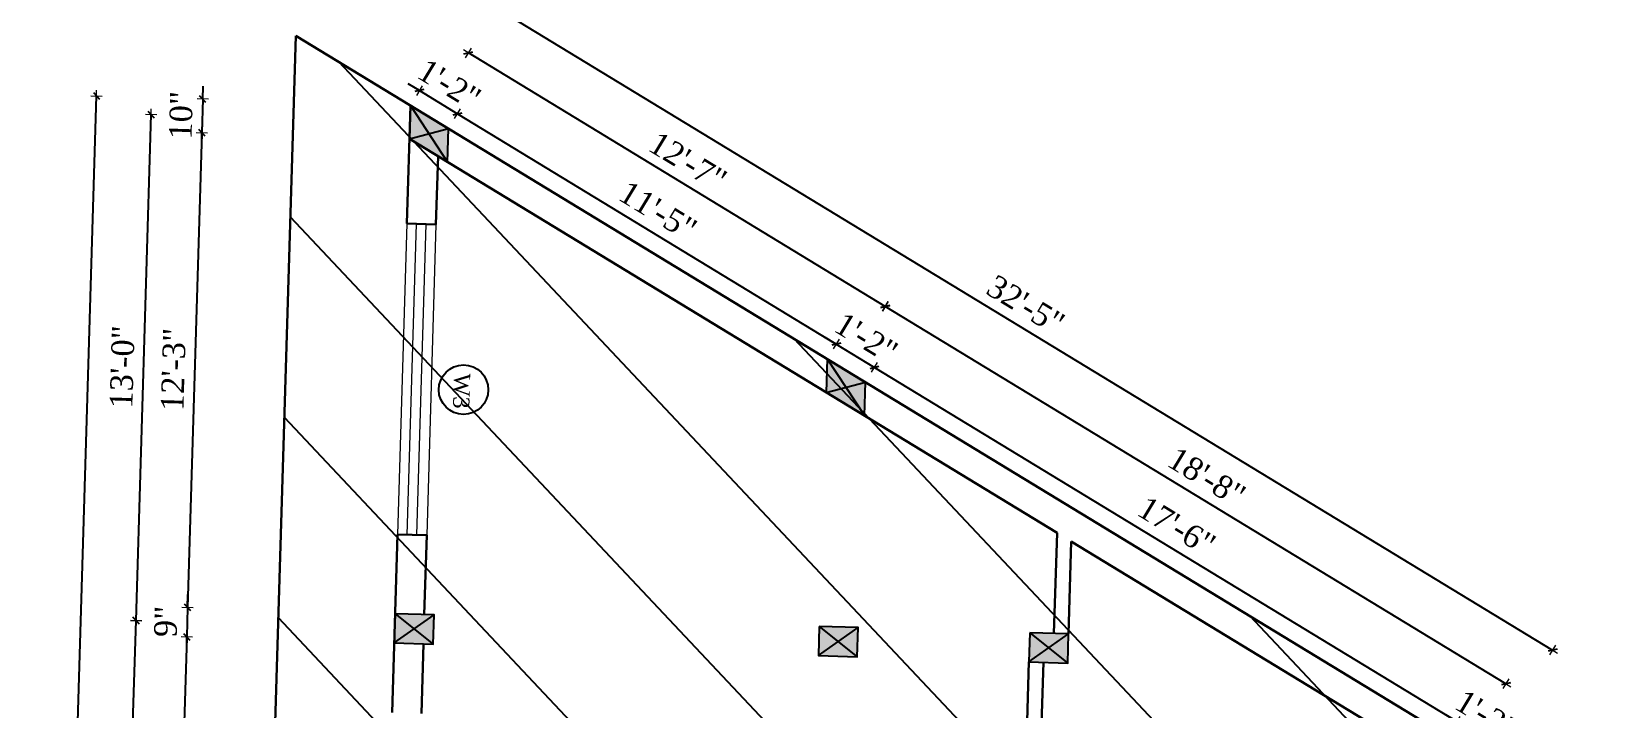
# Model space of a CAD drawing. Header units: inches. Extents: x 4069 to 291496, y -47643 to 12535.
# Drawn here: x 145268.9 to 145753.4, y -18205.9 to -17996.8 of the extents above; entities that cross this region are included whole.
import ezdxf

# ---------------------------------------------------------------- set-up
doc = ezdxf.new("R2010")
doc.units = ezdxf.units.IN
doc.header["$LTSCALE"] = 5
doc.header["$MEASUREMENT"] = 0
for name, color, linetype, lineweight in [('A-WALL', 7, 'Continuous', 9), ('Dimension', 7, 'Continuous', 18), ('Dw', 2, 'Continuous', 18)]:
    doc.layers.add(name, color=color, linetype=linetype, lineweight=lineweight)
doc.layers.add('dim line', color=7, linetype='Continuous', lineweight=15, true_color=0xfab2b2)
doc.layers.add('TEXT', color=6, linetype='Continuous')
doc.layers.add('WALL', color=7, linetype='Continuous')
doc.styles.add('ordinary', font='times.ttf')
doc.dimstyles.new('Copy of 96', dxfattribs={"dimtxt": 7, "dimasz": 4, "dimexe": 0.5, "dimexo": 0.5, "dimgap": 3, "dimtad": 1, "dimdec": 1, "dimzin": 11, "dimdsep": 46, "dimlunit": 4, "dimtxsty": 'ordinary', "dimblk": 'OBLIQUE', "dimcen": 0.09, "dimse1": 1, "dimse2": 1, "dimclrt": 6, "dimazin": 0, "dimtfac": 1, "dimtdec": 1, "dimtix": 1, "dimtmove": 2, "dimatfit": 3, "dimldrblk": 'leader', "dimfxl": 0.5, "dimfxlon": 1, "dimtolj": 1, "dimtzin": 0, "dimarcsym": 0})

# ---------------------------------------------------------------- blocks, each defined once
blk = doc.blocks.new('c2a')
at = {"color": 1, "ltscale": 5}
for p, q in [((18091.63, 4625.76), (18084.82, 4613.76)), ((18101.98, 4625.76), (18091.63, 4625.76)), ((18095.17, 4613.76), (18101.98, 4625.76)), ((18084.82, 4613.76), (18095.17, 4613.76))]:
    blk.add_line(p, q, dxfattribs=at)
blk = doc.blocks.new('oblique')
at = {"color": 0, "lineweight": -2}
blk.add_line((0.25, 0.25), (-0.25, -0.25), dxfattribs=at)
at = {"layer": 'dim line', "lineweight": 9}
for p, q in [((-0.4375, 0), (0.4375, 0)), ((0, 0.4375), (0, -0.4375))]:
    blk.add_line(p, q, dxfattribs=at)
blk = doc.blocks.new('*D4773')
at = {"layer": 'A-WALL', "color": 0, "lineweight": -2, "ltscale": 50, "transparency": 16777216}
blk.add_line((145296.73, -18328.63), (145301.21, -18178.7), dxfattribs=at)
at = {"layer": 'Defpoints', "color": 0, "ltscale": 50, "transparency": 16777216}
for p in [(145301.21, -18178.7), (145381.1, -18181.08), (145376.62, -18331.01)]:
    blk.add_point(p, dxfattribs=at)
at = {"layer": 'A-WALL', "color": 0, "lineweight": -2, "ltscale": 50, "transparency": 16777216, "xscale": 4, "yscale": 4, "zscale": 4}
for p, rotation in [((145301.21, -18178.7), 88.28998542889823), ((145296.73, -18328.63), 268.2899854288982)]:
    blk.add_blockref('oblique', p, dxfattribs=dict(at, rotation=rotation))
at = {"layer": 'A-WALL', "color": 6, "ltscale": 50, "transparency": 16777216, "insert": (145292.41, -18253.47), "char_height": 7, "attachment_point": 5, "rotation": 88.29, "style": 'ordinary'}
blk.add_mtext('\\A1;12\'-6"', dxfattribs=at)
blk = doc.blocks.new('_OBLIQUE')
at = {"color": 0, "linetype": 'ByBlock'}
blk.add_line((-0.5, -0.5), (0.5, 0.5), dxfattribs=at)
blk = doc.blocks.new('leader')
at = {"layer": 'Dimension'}
for p, q in [((0, -4.33), (0, 4.33)), ((-4.42, 0), (4.42, 0))]:
    blk.add_line(p, q, dxfattribs=at)
blk = doc.blocks.new('*D4774')
at = {"layer": 'A-WALL', "color": 0, "lineweight": -2, "ltscale": 50, "transparency": 16777216}
blk.add_line((145301.21, -18178.7), (145305.87, -18022.44), dxfattribs=at)
at = {"layer": 'Defpoints', "color": 0, "ltscale": 50, "transparency": 16777216}
for p in [(145305.87, -18022.44), (145385.77, -18024.83), (145381.1, -18181.08)]:
    blk.add_point(p, dxfattribs=at)
at = {"layer": 'A-WALL', "color": 0, "lineweight": -2, "ltscale": 50, "transparency": 16777216, "xscale": 4, "yscale": 4, "zscale": 4}
for p, rotation in [((145305.87, -18022.44), 88.28998542889823), ((145301.21, -18178.7), 268.2899854288982)]:
    blk.add_blockref('oblique', p, dxfattribs=dict(at, rotation=rotation))
at = {"layer": 'A-WALL', "color": 6, "ltscale": 50, "transparency": 16777216, "insert": (145296.98, -18100.37), "char_height": 7, "attachment_point": 5, "rotation": 88.29, "style": 'ordinary'}
blk.add_mtext('\\A1;13\'-0"', dxfattribs=at)
blk = doc.blocks.new('*D4775')
at = {"layer": 'A-WALL', "color": 0, "lineweight": -2, "ltscale": 50, "transparency": 16777216}
blk.add_line((145271.91, -18589.5), (145289.01, -18016.76), dxfattribs=at)
at = {"layer": 'Defpoints', "color": 0, "ltscale": 50, "transparency": 16777216}
for p in [(145289.01, -18016.76), (145385.92, -18019.65), (145368.82, -18592.4)]:
    blk.add_point(p, dxfattribs=at)
at = {"layer": 'A-WALL', "color": 0, "lineweight": -2, "ltscale": 50, "transparency": 16777216, "xscale": 4, "yscale": 4, "zscale": 4}
for p, rotation in [((145289.01, -18016.76), 88.28998542889823), ((145271.91, -18589.5), 268.2899854288982)]:
    blk.add_blockref('oblique', p, dxfattribs=dict(at, rotation=rotation))
at = {"layer": 'A-WALL', "color": 6, "ltscale": 50, "transparency": 16777216, "insert": (145273.89, -18302.94), "char_height": 7, "attachment_point": 5, "rotation": 88.29, "style": 'ordinary'}
blk.add_mtext('\\A1;47\'-9"', dxfattribs=at)
blk = doc.blocks.new('*D4743')
at = {"layer": 'A-WALL', "color": 0, "lineweight": -2, "ltscale": 50, "transparency": 16777216}
for p, q in [((145388.69, -18015.09), (145385.28, -18013.01)), ((145388.69, -18015.09), (145400.49, -18022.26)), ((145400.49, -18022.26), (145403.9, -18024.34))]:
    blk.add_line(p, q, dxfattribs=at)
at = {"layer": 'Defpoints', "color": 0, "ltscale": 50, "transparency": 16777216}
for p in [(145385.92, -18019.65), (145400.49, -18022.26), (145397.71, -18026.82)]:
    blk.add_point(p, dxfattribs=at)
at = {"layer": 'A-WALL', "color": 0, "lineweight": -2, "ltscale": 50, "transparency": 16777216, "xscale": 4, "yscale": 4, "zscale": 4}
for p, rotation in [((145388.69, -18015.09), 328.7014709223851), ((145400.49, -18022.26), 148.7014709223851)]:
    blk.add_blockref('oblique', p, dxfattribs=dict(at, rotation=rotation))
at = {"layer": 'A-WALL', "color": 6, "ltscale": 50, "transparency": 16777216, "insert": (145397.97, -18013.12), "char_height": 7, "attachment_point": 5, "rotation": 328.7015, "style": 'ordinary'}
blk.add_mtext('\\A1;1\'-2"', dxfattribs=at)
blk = doc.blocks.new('*D4744')
at = {"layer": 'A-WALL', "color": 0, "lineweight": -2, "ltscale": 50, "transparency": 16777216}
blk.add_line((145400.49, -18022.26), (145517.42, -18093.35), dxfattribs=at)
at = {"layer": 'Defpoints', "color": 0, "ltscale": 50, "transparency": 16777216}
for p in [(145397.71, -18026.82), (145517.42, -18093.35), (145514.64, -18097.91)]:
    blk.add_point(p, dxfattribs=at)
at = {"layer": 'A-WALL', "color": 0, "lineweight": -2, "ltscale": 50, "transparency": 16777216, "xscale": 4, "yscale": 4, "zscale": 4}
for p, rotation in [((145400.49, -18022.26), 148.7014709242149), ((145517.42, -18093.35), 328.701470924215)]:
    blk.add_blockref('oblique', p, dxfattribs=dict(at, rotation=rotation))
at = {"layer": 'A-WALL', "color": 6, "ltscale": 50, "transparency": 16777216, "insert": (145462.36, -18052.2), "char_height": 7, "attachment_point": 5, "rotation": 328.7015, "style": 'ordinary'}
blk.add_mtext('\\A1;11\'-5"', dxfattribs=at)
blk = doc.blocks.new('*D4745')
at = {"layer": 'A-WALL', "color": 0, "lineweight": -2, "ltscale": 50, "transparency": 16777216}
for p, q in [((145517.42, -18093.35), (145514, -18091.27)), ((145517.42, -18093.35), (145529.21, -18100.52)), ((145529.21, -18100.52), (145532.63, -18102.59))]:
    blk.add_line(p, q, dxfattribs=at)
at = {"layer": 'Defpoints', "color": 0, "ltscale": 50, "transparency": 16777216}
for p in [(145514.64, -18097.91), (145529.21, -18100.52), (145526.43, -18105.08)]:
    blk.add_point(p, dxfattribs=at)
at = {"layer": 'A-WALL', "color": 0, "lineweight": -2, "ltscale": 50, "transparency": 16777216, "xscale": 4, "yscale": 4, "zscale": 4}
for p, rotation in [((145517.42, -18093.35), 328.701470924215), ((145529.21, -18100.52), 148.7014709242149)]:
    blk.add_blockref('oblique', p, dxfattribs=dict(at, rotation=rotation))
at = {"layer": 'A-WALL', "color": 6, "ltscale": 50, "transparency": 16777216, "insert": (145526.69, -18091.38), "char_height": 7, "attachment_point": 5, "rotation": 328.7015, "style": 'ordinary'}
blk.add_mtext('\\A1;1\'-2"', dxfattribs=at)
blk = doc.blocks.new('*D4746')
at = {"layer": 'A-WALL', "color": 0, "lineweight": -2, "ltscale": 50, "transparency": 16777216}
blk.add_line((145529.21, -18100.52), (145709.03, -18209.84), dxfattribs=at)
at = {"layer": 'Defpoints', "color": 0, "ltscale": 50, "transparency": 16777216}
for p in [(145526.43, -18105.08), (145709.03, -18209.84), (145706.25, -18214.41)]:
    blk.add_point(p, dxfattribs=at)
at = {"layer": 'A-WALL', "color": 0, "lineweight": -2, "ltscale": 50, "transparency": 16777216, "xscale": 4, "yscale": 4, "zscale": 4}
for p, rotation in [((145529.21, -18100.52), 148.7014709242149), ((145709.03, -18209.84), 328.701470924215)]:
    blk.add_blockref('oblique', p, dxfattribs=dict(at, rotation=rotation))
at = {"layer": 'A-WALL', "color": 6, "ltscale": 50, "transparency": 16777216, "insert": (145622.53, -18149.56), "char_height": 7, "attachment_point": 5, "rotation": 328.7015, "style": 'ordinary'}
blk.add_mtext('\\A1;17\'-6"', dxfattribs=at)
blk = doc.blocks.new('*D4747')
at = {"layer": 'A-WALL', "color": 0, "lineweight": -2, "ltscale": 50, "transparency": 16777216}
for p, q in [((145709.03, -18209.84), (145705.61, -18207.76)), ((145709.03, -18209.84), (145720.82, -18217.01)), ((145720.82, -18217.01), (145724.24, -18219.09))]:
    blk.add_line(p, q, dxfattribs=at)
at = {"layer": 'Defpoints', "color": 0, "ltscale": 50, "transparency": 16777216}
for p in [(145706.25, -18214.41), (145720.82, -18217.01), (145718.04, -18221.57)]:
    blk.add_point(p, dxfattribs=at)
at = {"layer": 'A-WALL', "color": 0, "lineweight": -2, "ltscale": 50, "transparency": 16777216, "xscale": 4, "yscale": 4, "zscale": 4}
for p, rotation in [((145709.03, -18209.84), 328.701470924215), ((145720.82, -18217.01), 148.7014709242149)]:
    blk.add_blockref('oblique', p, dxfattribs=dict(at, rotation=rotation))
at = {"layer": 'A-WALL', "color": 6, "ltscale": 50, "transparency": 16777216, "insert": (145718.3, -18207.87), "char_height": 7, "attachment_point": 5, "rotation": 328.7015, "style": 'ordinary'}
blk.add_mtext('\\A1;1\'-2"', dxfattribs=at)
blk = doc.blocks.new('*D4748')
at = {"layer": 'A-WALL', "color": 0, "lineweight": -2, "ltscale": 50, "transparency": 16777216}
blk.add_line((145724.17, -18198.21), (145532.56, -18081.72), dxfattribs=at)
at = {"layer": 'Defpoints', "color": 0, "ltscale": 50, "transparency": 16777216}
for p in [(145532.56, -18081.72), (145520.54, -18101.5), (145712.15, -18217.99)]:
    blk.add_point(p, dxfattribs=at)
at = {"layer": 'A-WALL', "color": 0, "lineweight": -2, "ltscale": 50, "transparency": 16777216, "xscale": 4, "yscale": 4, "zscale": 4}
for p, rotation in [((145532.56, -18081.72), 148.7014709223947), ((145724.17, -18198.21), 328.7014709223947)]:
    blk.add_blockref('oblique', p, dxfattribs=dict(at, rotation=rotation))
at = {"layer": 'A-WALL', "color": 6, "ltscale": 50, "transparency": 16777216, "insert": (145631.78, -18134.36), "char_height": 7, "attachment_point": 5, "rotation": 328.7015, "style": 'ordinary'}
blk.add_mtext('\\A1;18\'-8"', dxfattribs=at)
blk = doc.blocks.new('*D4749')
at = {"layer": 'A-WALL', "color": 0, "lineweight": -2, "ltscale": 50, "transparency": 16777216}
blk.add_line((145532.56, -18081.72), (145403.84, -18003.46), dxfattribs=at)
at = {"layer": 'Defpoints', "color": 0, "ltscale": 50, "transparency": 16777216}
for p in [(145403.84, -18003.46), (145391.82, -18023.24), (145520.54, -18101.5)]:
    blk.add_point(p, dxfattribs=at)
at = {"layer": 'A-WALL', "color": 0, "lineweight": -2, "ltscale": 50, "transparency": 16777216, "xscale": 4, "yscale": 4, "zscale": 4}
for p, rotation in [((145403.84, -18003.46), 148.7014709242149), ((145532.56, -18081.72), 328.701470924215)]:
    blk.add_blockref('oblique', p, dxfattribs=dict(at, rotation=rotation))
at = {"layer": 'A-WALL', "color": 6, "ltscale": 50, "transparency": 16777216, "insert": (145471.62, -18036.97), "char_height": 7, "attachment_point": 5, "rotation": 328.7015, "style": 'ordinary'}
blk.add_mtext('\\A1;12\'-7"', dxfattribs=at)
blk = doc.blocks.new('*D4750')
at = {"layer": 'A-WALL', "color": 0, "lineweight": -2, "ltscale": 50, "transparency": 16777216}
blk.add_line((145406.45, -17985.88), (145738.58, -18187.8), dxfattribs=at)
at = {"layer": 'Defpoints', "color": 0, "ltscale": 50, "transparency": 16777216}
for p in [(145385.92, -18019.65), (145738.58, -18187.8), (145718.04, -18221.57)]:
    blk.add_point(p, dxfattribs=at)
at = {"layer": 'A-WALL', "color": 0, "lineweight": -2, "ltscale": 50, "transparency": 16777216, "xscale": 4, "yscale": 4, "zscale": 4}
for p, rotation in [((145406.45, -17985.88), 148.7014709224015), ((145738.58, -18187.8), 328.7014709224015)]:
    blk.add_blockref('oblique', p, dxfattribs=dict(at, rotation=rotation))
at = {"layer": 'A-WALL', "color": 6, "ltscale": 50, "transparency": 16777216, "insert": (145575.92, -18081.23), "char_height": 7, "attachment_point": 5, "rotation": 328.7015, "style": 'ordinary'}
blk.add_mtext('\\A1;32\'-5"', dxfattribs=at)
blk = doc.blocks.new('*D4762')
at = {"layer": 'A-WALL', "color": 0, "lineweight": -2, "ltscale": 50, "transparency": 16777216}
for p, q in [((145321.82, -18017.74), (145321.94, -18013.74)), ((145321.82, -18017.74), (145321.51, -18028.08)), ((145321.51, -18028.08), (145321.39, -18032.08))]:
    blk.add_line(p, q, dxfattribs=at)
at = {"layer": 'Defpoints', "color": 0, "ltscale": 50, "transparency": 16777216}
for p in [(145385.92, -18019.65), (145321.51, -18028.08), (145385.61, -18030)]:
    blk.add_point(p, dxfattribs=at)
at = {"layer": 'A-WALL', "color": 0, "lineweight": -2, "ltscale": 50, "transparency": 16777216, "xscale": 4, "yscale": 4, "zscale": 4}
for p, rotation in [((145321.82, -18017.74), 268.2899854288982), ((145321.51, -18028.08), 88.28998542889823)]:
    blk.add_blockref('oblique', p, dxfattribs=dict(at, rotation=rotation))
at = {"layer": 'A-WALL', "color": 6, "ltscale": 50, "transparency": 16777216, "insert": (145315.11, -18022.72), "char_height": 7, "attachment_point": 5, "rotation": 88.29, "style": 'ordinary'}
blk.add_mtext('\\A1;10"', dxfattribs=at)
blk = doc.blocks.new('*D4763')
at = {"layer": 'A-WALL', "color": 0, "lineweight": -2, "ltscale": 50, "transparency": 16777216}
blk.add_line((145321.51, -18028.08), (145317.14, -18174.67), dxfattribs=at)
at = {"layer": 'Defpoints', "color": 0, "ltscale": 50, "transparency": 16777216}
for p in [(145385.61, -18030), (145317.14, -18174.67), (145381.23, -18176.58)]:
    blk.add_point(p, dxfattribs=at)
at = {"layer": 'A-WALL', "color": 0, "lineweight": -2, "ltscale": 50, "transparency": 16777216, "xscale": 4, "yscale": 4, "zscale": 4}
for p, rotation in [((145321.51, -18028.08), 88.28998542889823), ((145317.14, -18174.67), 268.2899854288982)]:
    blk.add_blockref('oblique', p, dxfattribs=dict(at, rotation=rotation))
at = {"layer": 'A-WALL', "color": 6, "ltscale": 50, "transparency": 16777216, "insert": (145312.77, -18101.18), "char_height": 7, "attachment_point": 5, "rotation": 88.29, "style": 'ordinary'}
blk.add_mtext('\\A1;12\'-3"', dxfattribs=at)
blk = doc.blocks.new('*D4764')
at = {"layer": 'A-WALL', "color": 0, "lineweight": -2, "ltscale": 50, "transparency": 16777216}
for p, q in [((145317.14, -18174.67), (145317.26, -18170.67)), ((145317.14, -18174.67), (145316.87, -18183.67)), ((145316.87, -18183.67), (145316.75, -18187.66))]:
    blk.add_line(p, q, dxfattribs=at)
at = {"layer": 'Defpoints', "color": 0, "ltscale": 50, "transparency": 16777216}
for p in [(145381.23, -18176.58), (145316.87, -18183.67), (145380.97, -18185.58)]:
    blk.add_point(p, dxfattribs=at)
at = {"layer": 'A-WALL', "color": 0, "lineweight": -2, "ltscale": 50, "transparency": 16777216, "xscale": 4, "yscale": 4, "zscale": 4}
for p, rotation in [((145317.14, -18174.67), 268.2899854288982), ((145316.87, -18183.67), 88.28998542889823)]:
    blk.add_blockref('oblique', p, dxfattribs=dict(at, rotation=rotation))
at = {"layer": 'A-WALL', "color": 6, "ltscale": 50, "transparency": 16777216, "insert": (145310.43, -18178.97), "char_height": 7, "attachment_point": 5, "rotation": 88.29, "style": 'ordinary'}
blk.add_mtext('\\A1;9"', dxfattribs=at)
blk = doc.blocks.new('*D4765')
at = {"layer": 'A-WALL', "color": 0, "lineweight": -2, "ltscale": 50, "transparency": 16777216}
blk.add_line((145316.87, -18183.67), (145312.66, -18324.6), dxfattribs=at)
at = {"layer": 'Defpoints', "color": 0, "ltscale": 50, "transparency": 16777216}
for p in [(145380.97, -18185.58), (145312.66, -18324.6), (145376.76, -18326.52)]:
    blk.add_point(p, dxfattribs=at)
at = {"layer": 'A-WALL', "color": 0, "lineweight": -2, "ltscale": 50, "transparency": 16777216, "xscale": 4, "yscale": 4, "zscale": 4}
for p, rotation in [((145316.87, -18183.67), 88.28998542889823), ((145312.66, -18324.6), 268.2899854288982)]:
    blk.add_blockref('oblique', p, dxfattribs=dict(at, rotation=rotation))
at = {"layer": 'A-WALL', "color": 6, "ltscale": 50, "transparency": 16777216, "insert": (145308.2, -18253.94), "char_height": 7, "attachment_point": 5, "rotation": 88.29, "style": 'ordinary'}
blk.add_mtext('\\A1;11\'-9"', dxfattribs=at)

msp = doc.modelspace()

# ---------------------------------------------------------------- hatches: boundary and pattern name
at = {"layer": 'WALL', "linetype": 'ByBlock', "ltscale": 5, "true_color": 0xf8991e}
h = msp.add_hatch(dxfattribs=at)
h.set_pattern_fill('ANSI31', color=30, scale=350, angle=268.2899854)
h.set_pattern_definition([(313.29, (148211.8, -9991.417), (31.8453, 29.99899), [])])
h.paths.add_polyline_path([(145350.54585, -17998.1465), (145753.41617, -18243.08133), (145742.71974, -18601.36969), (145332.83038, -18591.54484)])
h = msp.add_hatch(color=30, dxfattribs=at)
h.dxf.hatch_style = 1
h.paths.add_polyline_path([(145391.66107, -18028.40991), (145385.61098, -18029.99802), (145397.40231, -18037.16684)])
h.paths.add_polyline_path([(145391.66107, -18028.40991), (145397.40231, -18037.16684), (145397.71115, -18026.8218)])
h.paths.add_polyline_path([(145397.71115, -18026.8218), (145385.91983, -18019.65297), (145391.66107, -18028.40991)])
h.paths.add_polyline_path([(145391.66107, -18028.40991), (145385.91983, -18019.65297), (145385.61098, -18029.99802)])
h = msp.add_hatch(color=30, dxfattribs=at)
h.dxf.hatch_style = 1
h.paths.add_polyline_path([(145520.38305, -18106.66957), (145514.33296, -18108.25769), (145526.12429, -18115.42651)])
h.paths.add_polyline_path([(145520.38305, -18106.66957), (145526.12429, -18115.42651), (145526.43314, -18105.08146)])
h.paths.add_polyline_path([(145526.43314, -18105.08146), (145514.64181, -18097.91264), (145520.38305, -18106.66957)])
h.paths.add_polyline_path([(145520.38305, -18106.66957), (145514.64181, -18097.91264), (145514.33296, -18108.25769)])
h = msp.add_hatch(color=30, dxfattribs=at)
h.dxf.hatch_style = 1
h.paths.add_polyline_path([(145387.09784, -18181.26001), (145381.2348, -18176.58297), (145380.96623, -18185.57896)])
h.paths.add_polyline_path([(145380.96623, -18185.57896), (145392.96089, -18185.93705), (145387.09784, -18181.26001)])
h.paths.add_polyline_path([(145387.09784, -18181.26001), (145392.96089, -18185.93705), (145393.22946, -18176.94106)])
h.paths.add_polyline_path([(145393.22946, -18176.94106), (145381.2348, -18176.58297), (145387.09784, -18181.26001)])
h = msp.add_hatch(color=30, dxfattribs=at)
h.dxf.hatch_style = 1
h.paths.add_polyline_path([(145518.0395, -18185.16917), (145512.17646, -18180.49213), (145511.90789, -18189.48812)])
h.paths.add_polyline_path([(145511.90789, -18189.48812), (145523.90255, -18189.84622), (145518.0395, -18185.16917)])
h.paths.add_polyline_path([(145518.0395, -18185.16917), (145523.90255, -18189.84622), (145524.17112, -18180.85022)])
h.paths.add_polyline_path([(145524.17112, -18180.85022), (145512.17646, -18180.49213), (145518.0395, -18185.16917)])
h = msp.add_hatch(color=30, dxfattribs=at)
h.dxf.hatch_style = 1
h.paths.add_polyline_path([(145583.01056, -18187.10884), (145577.14751, -18182.43179), (145576.87894, -18191.42779)])
h.paths.add_polyline_path([(145576.87894, -18191.42779), (145588.8736, -18191.78588), (145583.01056, -18187.10884)])
h.paths.add_polyline_path([(145583.01056, -18187.10884), (145588.8736, -18191.78588), (145589.14217, -18182.78989)])
h.paths.add_polyline_path([(145589.14217, -18182.78989), (145577.14751, -18182.43179), (145583.01056, -18187.10884)])

# ---------------------------------------------------------------- linework, layer by layer
at = {"color": 1, "ltscale": 5}
for p, q in [((145385.91983, -18019.65297), (145397.40231, -18037.16684)), ((145385.61098, -18029.99802), (145397.71115, -18026.8218)), ((145514.64181, -18097.91264), (145526.12429, -18115.42651)), ((145514.33296, -18108.25769), (145526.43314, -18105.08146)), ((145380.96623, -18185.57896), (145393.22946, -18176.94106)), ((145381.2348, -18176.58297), (145392.96089, -18185.93705)), ((145511.90789, -18189.48812), (145524.17112, -18180.85022)), ((145512.17646, -18180.49213), (145523.90255, -18189.84622)), ((145576.87894, -18191.42779), (145589.14217, -18182.78989)), ((145577.14751, -18182.43179), (145588.8736, -18191.78588))]:
    msp.add_line(p, q, dxfattribs=at)
at = {"layer": 'A-WALL', "lineweight": 30}
for p, q in [((145350.54585, -17998.1465), (145332.83038, -18591.54484)), ((145350.54585, -17998.1465), (145753.41617, -18243.08133)), ((145385.91983, -18019.65297), (145384.83063, -18056.13672)), ((145385.61098, -18029.99802), (145585.57223, -18151.56933)), ((145394.45448, -18035.37464), (145393.82662, -18056.40529)), ((145384.83063, -18056.13672), (145393.82662, -18056.40529)), ((145381.9659, -18152.09396), (145380.32465, -18207.06947)), ((145381.9659, -18152.09396), (145390.96189, -18152.36253)), ((145390.96189, -18152.36253), (145390.23079, -18176.85154)), ((145584.64417, -18182.6556), (145585.57223, -18151.56933)), ((145589.14217, -18182.78989), (145589.99398, -18154.25764)), ((145589.99398, -18154.25764), (145717.73335, -18231.91991)), ((145389.96222, -18185.84753), (145389.32064, -18207.33804)), ((145576.87894, -18191.42779), (145574.03357, -18286.73667)), ((145581.37694, -18191.56207), (145578.53156, -18286.87095))]:
    msp.add_line(p, q, dxfattribs=at)
at = {"layer": 'Dw', "color": 3}
for p, q in [((145384.83063, -18056.13672), (145381.9659, -18152.09396)), ((145384.96456, -18152.18349), (145387.8293, -18056.22624)), ((145387.96323, -18152.27301), (145390.82796, -18056.31576)), ((145393.82662, -18056.40529), (145390.96189, -18152.36253))]:
    msp.add_line(p, q, dxfattribs=at)
at = {"layer": 'TEXT'}
msp.add_circle((145402.33232, -18107.42892), 7.64038, dxfattribs=at)
at = {"layer": 'WALL', "color": 2, "linetype": 'ByBlock', "ltscale": 5}
for points in [[(145385.91983, -18019.65297), (145385.61098, -18029.99802), (145397.40231, -18037.16684), (145397.71115, -18026.8218)], [(145514.64181, -18097.91264), (145514.33296, -18108.25769), (145526.12429, -18115.42651), (145526.43314, -18105.08146)], [(145381.2348, -18176.58297), (145380.96623, -18185.57896), (145392.96089, -18185.93705), (145393.22946, -18176.94106)], [(145512.17646, -18180.49213), (145511.90789, -18189.48812), (145523.90255, -18189.84622), (145524.17112, -18180.85022)], [(145577.14751, -18182.43179), (145576.87894, -18191.42779), (145588.8736, -18191.78588), (145589.14217, -18182.78989)]]:
    msp.add_lwpolyline(points, close=True, dxfattribs=at)

# ---------------------------------------------------------------- block references
at = {"layer": 'WALL', "color": 2, "linetype": 'ByBlock', "ltscale": 5, "rotation": 268.2899854281289}
for p in [(141313.8836, 194.79132), (141442.60559, 116.53165)]:
    msp.add_blockref('c2a', p, dxfattribs=at)

# ---------------------------------------------------------------- texts
at = {"layer": 'TEXT', "style": 'ordinary'}
msp.add_text('W3', height=5, rotation=268.2903735, dxfattribs=at).set_placement((145399.41976, -18102.30673))

# ---------------------------------------------------------------- dimensions: what is measured, and where the dimension line sits
at = {"layer": 'A-WALL', "ltscale": 50}
for p1, p2, distance, picture, middle in [((145385.91983, -18019.65297), (145718.04219, -18221.57486), 39.52759, '*D4750', (145575.92368, -18081.23287)), ((145385.91983, -18019.65297), (145397.71115, -18026.8218), 5.34192, '*D4743', (145397.96733, -18013.11879)), ((145712.14653, -18217.99044), (145520.53747, -18101.49705), -23.15088, '*D4748', (145631.77701, -18134.35615))]:
    dim = msp.add_aligned_dim(p1=p1, p2=p2, distance=distance, dimstyle='Copy of 96', override={"dimdec": 0, "dimblk": 'oblique', "dimtdec": 0, "dimarcsym": 1}, dxfattribs=at)
    dim.commit()
    dim.dimension.update_dxf_attribs({"geometry": picture, "text_midpoint": middle})
for base, p1, p2, angle, picture, middle in [((145403.84231, -18003.4556), (145520.53747, -18101.49705), (145391.81549, -18023.23738), 328.7014709, '*D4749', (145471.61673, -18036.97099)), ((145321.51269, -18028.08441), (145385.91983, -18019.65297), (145385.61098, -18029.99802), 268.2899854, '*D4762', (145315.10947, -18022.71612)), ((145289.01028, -18016.75981), (145368.82096, -18592.39779), (145385.91983, -18019.65297), 268.2899854, '*D4775', (145273.89312, -18302.93615)), ((145305.87349, -18022.44038), (145381.10052, -18181.08096), (145385.7654, -18024.8255), 268.2899854, '*D4774', (145296.9834, -18100.37234)), ((145517.41692, -18093.34811), (145397.71115, -18026.8218), (145514.64181, -18097.91264), 148.7014709, '*D4744', (145462.35979, -18052.19687)), ((145317.13651, -18174.66936), (145385.61098, -18029.99802), (145381.2348, -18176.58297), 268.2899854, '*D4763', (145312.76696, -18101.18111)), ((145529.20825, -18100.51694), (145514.64181, -18097.91264), (145526.43314, -18105.08146), 148.7014709, '*D4745', (145526.68932, -18091.37846)), ((145709.02598, -18209.84151), (145526.43314, -18105.08146), (145706.25087, -18214.40603), 148.7014709, '*D4746', (145622.53055, -18149.56478)), ((145316.86794, -18183.66535), (145381.2348, -18176.58297), (145380.96623, -18185.57896), 268.2899854, '*D4764', (145310.4345, -18178.97128)), ((145301.2086, -18178.69585), (145376.62437, -18331.01416), (145381.10052, -18181.08096), 268.2899854, '*D4773', (145292.41288, -18253.46668)), ((145312.66037, -18324.60256), (145380.96623, -18185.57896), (145376.75866, -18326.51617), 268.2899854, '*D4765', (145308.19642, -18253.93788)), ((145720.81731, -18217.01033), (145706.25087, -18214.40603), (145718.04219, -18221.57486), 148.7014709, '*D4747', (145718.29837, -18207.87185))]:
    dim = msp.add_linear_dim(base=base, p1=p1, p2=p2, angle=angle, dimstyle='Copy of 96', override={"dimdec": 0, "dimblk": 'oblique', "dimtdec": 0, "dimarcsym": 1}, dxfattribs=at)
    dim.commit()
    dim.dimension.update_dxf_attribs({"geometry": picture, "text_midpoint": middle})

doc.saveas('drawing.dxf')
